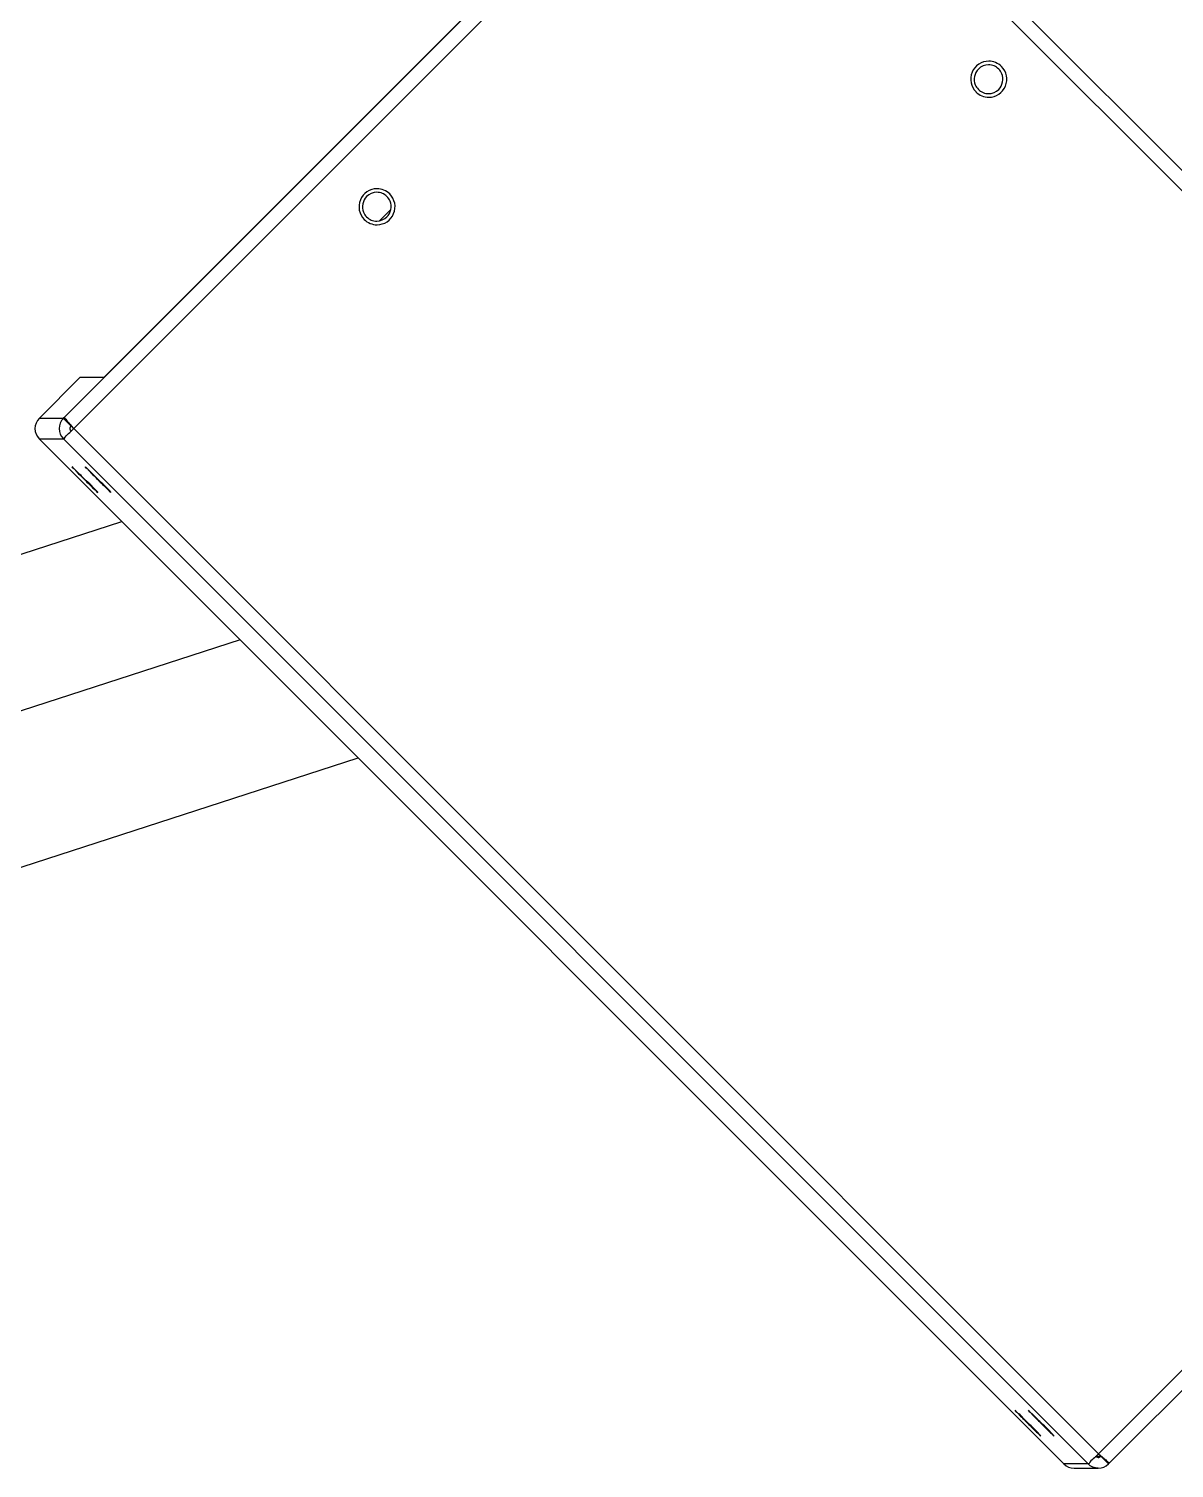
# Model space of a CAD drawing. Header units: millimetres. Extents: x 0 to 10500, y 0 to 7425.
# Drawn here: x 3138.5 to 3297.4, y 1667.9 to 1867.5 of the extents above; entities that cross this region are included whole.
import ezdxf

# ---------------------------------------------------------------- set-up
doc = ezdxf.new("R2010")
doc.units = ezdxf.units.MM
doc.header["$LTSCALE"] = 577.5
doc.linetypes.add('CENTER', pattern=[0.6, 0.375, -0.075, 0.075, -0.075])
doc.layers.get('0').update_dxf_attribs({"linetype": 'CONTINUOUS'})
doc.layers.add('DEFAULT_1', color=7, linetype='CENTER')

msp = doc.modelspace()

# ---------------------------------------------------------------- linework, layer by layer
at = {"color": 7, "linetype": 'Continuous'}
for p, q in [((3383, 1763.26), (3238.05, 1908.22)), ((3236.63, 1906.8), (3143.42, 1813.59)), ((3236.57, 1906.8), (3149.01, 1819.25)), ((3236.65, 1906.8), (3381.6, 1761.85)), ((3144.19, 1811.51), (3238.06, 1905.39)), ((3145.6, 1819.12), (3139.95, 1813.46)), ((3148.89, 1819.12), (3145.6, 1819.12)), ((3143.3, 1813.47), (3139.95, 1813.46)), ((3143.3, 1813.47), (3143.42, 1813.59)), ((3143.3, 1813.47), (3144.36, 1812.41)), ((3143.42, 1813.59), (3143.43, 1813.59)), ((3144.25, 1812.62), (3144.63, 1812.16)), ((3144.63, 1812.16), (3144.73, 1812.05)), ((3286.85, 1669.92), (3144.73, 1812.05)), ((3282.07, 1668.51), (3139.95, 1810.64)), ((3139.95, 1810.64), (3143.3, 1810.64)), ((3143.3, 1810.64), (3285.42, 1668.51)), ((3148.06, 1803.21), (3148.02, 1803.21)), ((3090.46, 1779.44), (3151.42, 1799.17)), ((3103.18, 1740.17), (3184.19, 1766.39)), ((3380.19, 1763.26), (3286.31, 1669.38)), ((3288.37, 1668.63), (3381.58, 1761.85)), ((3278.87, 1672.4), (3278.83, 1672.4)), ((3285.42, 1668.51), (3282.07, 1668.51)), ((3286.5, 1669.57), (3287.19, 1669.57)), ((3286.85, 1669.92), (3287.09, 1669.72)), ((3287.09, 1669.72), (3287.45, 1669.43)), ((3287.19, 1669.57), (3288.25, 1668.51)), ((3288.25, 1668.51), (3288.37, 1668.64)), ((3288.37, 1668.64), (3288.37, 1668.63)), ((3283.48, 1667.92), (3286.84, 1667.92))]:
    msp.add_line(p, q, dxfattribs=at)
at = {"color": 6, "linetype": 'Continuous'}
msp.add_line((3188.67, 1842.39), (3187.18, 1840.89), dxfattribs=at)
at = {"color": 7, "linetype": 'Continuous'}
for centre, radius, start, end in [((3271.65, 1860.49), 2.5, 90.0383, 224.9994), ((3271.65, 1860.49), 2.5, 270.0383, 44.9994), ((3186.8, 1842.81), 2.5, 90.0383, 224.9994), ((3186.8, 1842.81), 2.5, 270.0383, 44.9994), ((3141.36, 1812.05), 2, 135.0014, 224.9986), ((3144.71, 1812.05), 2, 135.0074, 225.0524), ((3007.58, 1697.62), 178.61, 40.0796, 40.2917), ((3144.71, 1812.05), 0.496, 142.3764, 148.9822), ((3144.72, 1812.04), 0.52, 134.9753, 142.3674), ((3286.83, 1669.94), 0.52, 270.0225, 278.4866), ((3286.84, 1669.92), 2, 269.9796, 315.0424), ((3286.84, 1669.92), 0.494, 278.4859, 285.0744), ((3286.84, 1669.9), 0.479, 285.0851, 301.0847)]:
    msp.add_arc(centre, radius, start, end, dxfattribs=at)
for points in [[(3270.21, 1861.9), (3269.68, 1861.38), (3269.49, 1860.41), (3269.77, 1859.72)], [(3271.62, 1862.49), (3271.11, 1862.49), (3270.57, 1862.26), (3270.21, 1861.9)], [(3272.39, 1862.34), (3272.14, 1862.44), (3271.88, 1862.49), (3271.62, 1862.49)], [(3273.42, 1862.26), (3272.97, 1862.71), (3272.29, 1862.99), (3271.65, 1862.99)], [(3273.47, 1861.25), (3273.27, 1861.73), (3272.86, 1862.14), (3272.39, 1862.34)], [(3273.03, 1859.07), (3273.56, 1859.6), (3273.75, 1860.57), (3273.47, 1861.25)], [(3269.77, 1859.72), (3269.97, 1859.25), (3270.38, 1858.84), (3270.86, 1858.64)], [(3269.88, 1858.72), (3270.33, 1858.27), (3271.01, 1857.99), (3271.65, 1857.99)], [(3270.86, 1858.64), (3271.1, 1858.54), (3271.36, 1858.49), (3271.62, 1858.49)], [(3271.62, 1858.49), (3272.13, 1858.49), (3272.67, 1858.71), (3273.03, 1859.07)], [(3185.36, 1844.23), (3184.83, 1843.7), (3184.64, 1842.73), (3184.92, 1842.05)], [(3186.77, 1844.81), (3186.26, 1844.81), (3185.72, 1844.59), (3185.36, 1844.23)], [(3187.54, 1844.66), (3187.3, 1844.76), (3187.03, 1844.81), (3186.77, 1844.81)], [(3188.57, 1844.58), (3188.12, 1845.03), (3187.44, 1845.31), (3186.8, 1845.31)], [(3188.62, 1843.58), (3188.42, 1844.05), (3188.01, 1844.46), (3187.54, 1844.66)], [(3184.92, 1842.05), (3185.12, 1841.57), (3185.53, 1841.16), (3186.01, 1840.96)], [(3188.18, 1841.4), (3188.71, 1841.92), (3188.9, 1842.89), (3188.62, 1843.58)], [(3185.03, 1841.04), (3185.48, 1840.59), (3186.16, 1840.31), (3186.8, 1840.31)], [(3186.01, 1840.96), (3186.25, 1840.86), (3186.51, 1840.81), (3186.77, 1840.81)], [(3186.77, 1840.81), (3187.28, 1840.81), (3187.82, 1841.04), (3188.18, 1841.4)], [(3144.36, 1811.7), (3144.21, 1811.84), (3144.17, 1812.13), (3144.28, 1812.31)], [(3282.07, 1668.51), (3282.43, 1668.15), (3282.97, 1667.92), (3283.48, 1667.92)], [(3286.84, 1667.92), (3286.33, 1667.92), (3285.78, 1668.15), (3285.42, 1668.51)]]:
    msp.add_open_spline(points, degree=3, dxfattribs=at)
for points, knots in [([(3143.43, 1813.59), (3143.44, 1813.58), (3143.47, 1813.54), (3143.51, 1813.5), (3143.53, 1813.47)], [0, 0, 0, 0, 0.296515, 1, 1, 1, 1]), ([(3143.53, 1813.47), (3143.57, 1813.43), (3143.67, 1813.31), (3143.76, 1813.2), (3143.82, 1813.13)], [0, 0, 0, 0, 0.400185, 1, 1, 1, 1]), ([(3143.3, 1810.64), (3143.41, 1810.64), (3143.64, 1811.11), (3143.97, 1811.3), (3144.19, 1811.51)], [0, 0, 0, 0, 0.276056, 1, 1, 1, 1]), ([(3144.48, 1806.75), (3144.44, 1806.7), (3144.81, 1806.53), (3144.99, 1806.16), (3145.62, 1805.62), (3146.23, 1804.97), (3146.88, 1804.34), (3147.41, 1803.76), (3147.81, 1803.48), (3147.95, 1803.21), (3148.02, 1803.21)], [0, 0, 0, 0, 0.037985, 0.146027, 0.307743, 0.498615, 0.689697, 0.852014, 0.960955, 1, 1, 1, 1]), ([(3148.06, 1803.22), (3147.51, 1803.87), (3146.63, 1804.66), (3145.62, 1805.65), (3145.11, 1806.22), (3144.72, 1806.48), (3144.59, 1806.75), (3144.52, 1806.75)], [0, 0, 0, 0, 0.513384, 0.699932, 0.857247, 0.962381, 1, 1, 1, 1]), ([(3146.32, 1806.75), (3146.28, 1806.7), (3146.64, 1806.53), (3146.83, 1806.16), (3147.45, 1805.62), (3148.06, 1804.97), (3148.72, 1804.35), (3149.25, 1803.76), (3149.65, 1803.49), (3149.79, 1803.21), (3149.85, 1803.21)], [0, 0, 0, 0, 0.037985, 0.146027, 0.307743, 0.498615, 0.689697, 0.852014, 0.960955, 1, 1, 1, 1]), ([(3149.89, 1803.22), (3149.35, 1803.88), (3148.47, 1804.66), (3147.46, 1805.65), (3146.95, 1806.22), (3146.56, 1806.49), (3146.42, 1806.75), (3146.36, 1806.75)], [0, 0, 0, 0, 0.513384, 0.699932, 0.857247, 0.962381, 1, 1, 1, 1]), ([(3148.06, 1803.21), (3148.06, 1803.21), (3148.06, 1803.21), (3148.06, 1803.21), (3148.06, 1803.22)], [0, 0, 0, 0, 0.264763, 1, 1, 1, 1]), ([(3149.9, 1803.21), (3149.9, 1803.21), (3149.89, 1803.21), (3149.89, 1803.22), (3149.89, 1803.22)], [0, 0, 0, 0, 0.264763, 1, 1, 1, 1]), ([(3275.29, 1675.93), (3275.25, 1675.88), (3275.62, 1675.71), (3275.8, 1675.34), (3276.43, 1674.8), (3277.04, 1674.15), (3277.69, 1673.53), (3278.22, 1672.94), (3278.62, 1672.67), (3278.76, 1672.4), (3278.83, 1672.4)], [0, 0, 0, 0, 0.037985, 0.146027, 0.307743, 0.498615, 0.689697, 0.852014, 0.960955, 1, 1, 1, 1]), ([(3278.87, 1672.4), (3278.32, 1673.06), (3277.44, 1673.84), (3276.43, 1674.84), (3275.92, 1675.41), (3275.53, 1675.67), (3275.4, 1675.93), (3275.33, 1675.93)], [0, 0, 0, 0, 0.513384, 0.699932, 0.857247, 0.962381, 1, 1, 1, 1]), ([(3277.13, 1675.93), (3277.09, 1675.89), (3277.45, 1675.71), (3277.64, 1675.35), (3278.27, 1674.8), (3278.87, 1674.16), (3279.53, 1673.53), (3280.06, 1672.94), (3280.46, 1672.67), (3280.6, 1672.4), (3280.66, 1672.4)], [0, 0, 0, 0, 0.037985, 0.146027, 0.307743, 0.498615, 0.689697, 0.852014, 0.960955, 1, 1, 1, 1]), ([(3280.7, 1672.4), (3280.16, 1673.06), (3279.28, 1673.84), (3278.27, 1674.84), (3277.76, 1675.41), (3277.37, 1675.67), (3277.23, 1675.93), (3277.17, 1675.93)], [0, 0, 0, 0, 0.513384, 0.699932, 0.857247, 0.962381, 1, 1, 1, 1]), ([(3278.87, 1672.4), (3278.87, 1672.4), (3278.87, 1672.4), (3278.87, 1672.4), (3278.87, 1672.4)], [0, 0, 0, 0, 0.264763, 1, 1, 1, 1]), ([(3280.71, 1672.4), (3280.71, 1672.4), (3280.7, 1672.4), (3280.7, 1672.4), (3280.7, 1672.4)], [0, 0, 0, 0, 0.264763, 1, 1, 1, 1]), ([(3286.31, 1669.38), (3286.1, 1669.17), (3285.76, 1668.98), (3285.54, 1668.51), (3285.42, 1668.51)], [0, 0, 0, 0, 0.723958, 1, 1, 1, 1]), ([(3286.6, 1669.48), (3286.58, 1669.49), (3286.54, 1669.52), (3286.5, 1669.55), (3286.48, 1669.57)], [0, 0, 0, 0, 0.497439, 1, 1, 1, 1]), ([(3286.71, 1669.44), (3286.69, 1669.44), (3286.65, 1669.46), (3286.62, 1669.47), (3286.6, 1669.48)], [0, 0, 0, 0, 0.493421, 1, 1, 1, 1]), ([(3286.83, 1669.42), (3286.81, 1669.42), (3286.77, 1669.43), (3286.73, 1669.43), (3286.71, 1669.44)], [0, 0, 0, 0, 0.489801, 1, 1, 1, 1]), ([(3287.19, 1669.57), (3287.17, 1669.56), (3287.14, 1669.53), (3287.11, 1669.5), (3287.09, 1669.49)], [0, 0, 0, 0, 0.472491, 1, 1, 1, 1]), ([(3287.45, 1669.43), (3287.54, 1669.34), (3287.82, 1669.11), (3288.09, 1668.88), (3288.27, 1668.73)], [0, 0, 0, 0, 0.356806, 1, 1, 1, 1]), ([(3288.27, 1668.73), (3288.29, 1668.71), (3288.33, 1668.68), (3288.36, 1668.65), (3288.37, 1668.64)], [0, 0, 0, 0, 0.710485, 1, 1, 1, 1])]:
    msp.add_open_spline(points, degree=3, knots=knots, dxfattribs=at)
at = {"layer": 'DEFAULT_1', "color": 2, "linetype": 'CENTER'}
msp.add_line((3167.8, 1782.78), (3096.82, 1759.8), dxfattribs=at)

doc.saveas('drawing.dxf')
